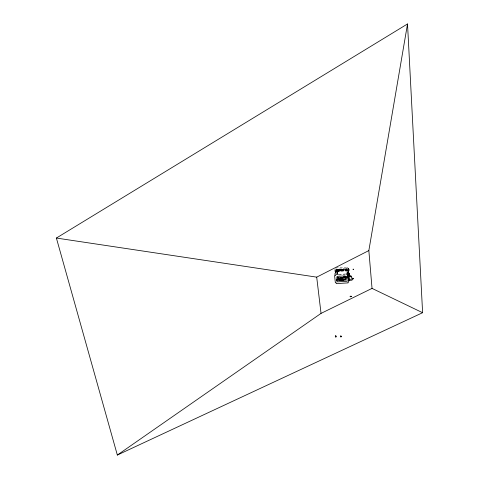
<?xml version="1.0" encoding="UTF-8"?>
<svg xmlns="http://www.w3.org/2000/svg" width="479" height="479" viewBox="0 0 479 479"><rect width="100%" height="100%" fill="white"/><g stroke="black" fill="none" stroke-linecap="round" stroke-linejoin="round"><path stroke-width="0.36" stroke-dasharray="2.4 1.8" d="M348.203 276.371L351.628 276.155L346.137 276.587M351.023 276.03L350.844 277.078L350.688 276.012M349.365 280.706L349.592 273.814L348.868 273.862M351.766 279.269L348.61 279.461L348.221 275.257L348.999 275.203L348.874 273.934L349.598 273.886M348.676 279.395L349.029 271.294M349.041 270.707L349.089 269.348L348.425 269.396L348.065 279.353M348.85 278.718L348.772 273.509L349.269 273.383L347.251 273.515M349.065 276.521L349.161 277.491M348.934 276.467L349.089 275.485L349.179 276.527L348.796 276.617M348.179 276.245L348.856 276.203L348.993 272.785M348.856 279.305L348.999 275.203M349.269 273.383L349.071 278.784L349.281 273.479M348.856 274.407L349.526 274.21L348.862 274.251M347.886 277.455L347.886 277.754M348.041 274.802L348.293 268.042L347.347 268.102L347.083 274.868L348.041 274.802L348.275 277.407L336.647 278.131M348.131 273.066L348.425 274.03M348.383 271.186L348.478 272.868M348.167 279.652L348.461 271.695M348.658 268.779L348.293 268.725L348.64 271.982M347.365 276.545L347.281 278.778L349.083 278.664M349.215 274.94L347.425 275.054L347.485 273.497M346.389 270.102C346.808 270.821 345.395 270.749 346.018 270.102M345.922 269.396C345.599 268.198 346.604 270.276 346.437 268.869M346.425 270.587L346.461 270.066M346.473 269.348L346.491 268.851L345.934 268.899M336.899 270.809L346.826 270.168L346.796 268.539L336.462 269.21L336.773 273.353M346.622 275.096L346.868 269.018L337.42 269.797M347.377 275.742L346.994 270.94L349.065 270.809M347.083 274.868L347.251 267.114L335.995 267.845M345.377 280.227L345.85 280.197M345.353 278.94L345.419 279.239L344.593 278.988M345.874 270.635L345.898 270.108M346.042 270.378L346.317 270.114M346.089 269.144L346.365 268.881M343.078 276.694L344.365 276.617L343.024 277.006M344.365 276.617L344.329 276.88M344.515 278.97L344.503 279.317L345.832 279.221M346.048 277.88L344.718 277.964L344.736 277.634M344.796 276.904L344.808 276.581M344.91 278.964L344.976 279.263L345.006 278.958M343.623 279.323L343.73 279.029M344 280.179L344.066 280.502L342.695 280.574L342.719 280.239M344.054 279.012L344.12 279.335L342.754 279.407L342.772 279.071M344.108 277.682L344.173 278.006L342.814 278.077M342.814 278.089L342.832 277.748M343.233 270.803L343.263 270.282L343.826 270.258M343.772 269.485L343.275 269.551L343.425 269.072M343.311 270.27L343.281 270.785L343.796 270.767M343.323 269.551L343.353 269.042M343.383 270.3L343.377 270.683L343.683 270.282M343.233 279.371L343.251 279.335M342.245 269.138L341.677 269.174C341.359 269.934 342.569 269.689 342.18 269.144M341.874 279.437L341.868 279.419M342.162 280.293L342.198 280.616L340.832 280.694L340.886 280.377M342.365 279.443L342.323 279.113M342.413 277.79L342.479 278.113L341.114 278.185L341.138 277.85M340.838 280.7L340.856 280.353M341.347 269.168C341.371 270.689 340.455 268.485 340.755 269.731M341.024 279.179L341.006 279.526L342.371 279.425L341.054 279.203M341.503 270.904L341.485 270.396L342.048 270.372L342.018 270.88M341.605 270.419L341.599 270.797C342.09 270.216 342.18 270.875 341.455 270.916M342.102 269.156L341.802 269.551L341.743 269.174M339.773 280.736L339.839 280.449M340.042 279.508L340.072 279.532M340.593 270.958C340.797 269.677 340.27 271.533 341.09 270.934M340.282 277.928L340.318 278.227L340.365 277.928M338.922 280.478L338.904 280.808L340.27 280.724L340.228 280.419M340.497 279.221L340.563 279.538L339.198 279.616L339.222 279.281M340.725 277.898L339.431 278.293L339.455 277.958M340.928 269.479L341.204 269.216M340.803 277.874L340.791 278.221L339.497 277.982M350.616 276.91L351.035 276.886M351.059 276.114L350.652 276.185M338.946 280.796L338.958 280.772M339.156 277.263L337.803 277.341M339.599 279.538L339.701 279.556M339.845 277.952L339.928 278.221M338.904 269.851L338.934 269.33M339.497 270.545L339.479 271.024L339.024 271.018L339.006 270.551L339.563 270.509L339.527 271.042M338.521 280.826L338.539 280.502M338.677 279.61L337.366 279.718L338.737 279.628M339.03 271.048L339.12 270.545M338.982 269.324L339.491 269.288L339.455 269.803L339.348 269.336M339.018 278.323L338.982 278L338.15 278.347M339.419 270.557L339.138 270.94M338.587 269.372C337.707 268.863 338.072 270.563 338.078 269.414M338.126 271.126L338.15 270.605M338.222 270.635L338.21 271.012L338.515 270.617M338.126 271.078L338.623 271.084L338.593 270.605M338.623 271.084L338.647 270.575L338.09 270.635M336.432 281.101L336.503 279.904L345.263 279.359M346.82 269.725L336.486 270.641M337.198 273.617L337.318 271.533L337.533 273.569M336.857 271.563L346.79 270.922L346.754 270.557L336.21 271.24L336.246 270.731L336.809 270.707M336.659 270.707L336.641 271.114L336.366 270.755M337.072 273.599L336.737 270.725M336.246 281.694L336.462 278.06M336.815 271.198L336.863 270.443L346.784 269.803M335.474 271.06L335.827 270.755M335.617 273.922L335.953 268.521M335.803 273.515L336.096 268.785M334.587 275.611L335.019 268.857L335.545 273.808M339.15 269.593L339.054 269.354M343.647 270.533L343.371 270.503M338.156 269.773L338.419 269.767C338.384 268.695 338.881 270.306 338.048 269.851M338.24 270.88L338.503 270.815M340.779 269.234L341.347 269.186M343.293 269.066L343.862 269.024M336.527 269.857L346.862 269.186M338.958 269.797L339.401 269.809M336.414 269.994L346.766 269.33M348.437 269.467L349.089 269.348M336.468 270.497L346.838 269.869M348.389 269.773L349.083 269.737M335.33 270.809L335.899 270.749M340.611 270.473L341.18 270.431M345.886 270.132L346.461 270.09M348.419 269.94L349.077 269.893L349.143 270.533M336.27 271.198L336.707 271.168M335.863 271.27L335.3 271.294C335.498 270.096 335.055 271.725 335.803 271.276M348.586 270.689C347.329 269.533 349.436 270.06 348.658 268.701M346.976 271.419L347.431 274.12L347.413 273.587M348.556 271.803L348.431 270.078M347.131 273.431L347.083 274.665M339.144 274.371L346.982 273.874M338.725 275.006L347.413 274.455L347.371 275.545M348.263 275.635L350.796 275.479M350.79 275.706L348.257 275.868L348.61 279.461M348.305 276.018L348.868 275.982M347.024 276.191L348.874 276.072M347.892 276.395L347.916 276.688M343.958 276.724L345.634 276.646M343.527 276.802L344.335 276.754M344.85 276.706L345.658 276.664M349.185 276.455L348.802 276.539L348.7 275.629M344.79 276.886L346.113 276.802M336.647 277.491L341.006 277.215M343.91 277.03L345.365 276.94M346.089 276.892L348.269 276.754M336.623 277.916L345.353 277.299M346.072 277.323L348.257 277.119M336.647 278.065L345.371 277.521M346.101 277.473L348.281 277.335M338.162 278.197L338.97 278.143M339.491 278.107L340.743 278.042M341.18 278L342.431 277.934M342.874 277.898L344.126 277.826M344.778 277.784L345.593 277.742M341.174 278.155L342.425 278.077M342.868 278.048L344.12 277.97M345.587 277.868L344.778 277.934M337.659 278.395L339.024 278.305M336.575 278.682L345.317 278.137M346.042 278.089L348.467 277.982L348.544 279.814M336.539 279.257L345.293 278.64M336.569 279.413L345.317 278.862M336.563 279.479L345.886 278.886M338.312 279.479L338.683 279.467M339.264 279.431L340.515 279.359M341.06 279.329L342.317 279.257M342.814 279.221L344.072 279.155M344.557 279.119L345.467 279.065M339.204 279.604L340.509 279.491M342.808 279.377L344.066 279.299M348.706 279.113L349.017 279.993M348.622 279.233L351.778 279.035M345.97 279.79L336.474 280.377L345.994 280.011M337.935 280.359L345.97 279.862M340.898 280.508L342.156 280.437M342.76 280.389L344.018 280.323M340.82 280.826L344.479 280.598M341.629 270.665L341.886 270.569M339.144 270.821L339.407 270.731M337.432 269.629L337.851 273.868M337.737 273.874L337.378 270.479L337.647 273.497M337.12 270.348L337.497 273.886M336.863 270.443L337.186 273.521M336.462 269.21L336.965 273.922M341.036 270.455L340.743 270.827L341.024 270.623M348.652 276.736L348.736 277.569M348.922 279.101L349.017 280.071M348.365 274.371L348.299 273.359L348.335 273.988M348.652 276.946L348.718 277.94M348.257 274.281L348.305 275.257L348.257 274.413M348.604 277.988L348.664 278.934M348.802 280.005L348.61 278.113M347.251 267.114L347.347 268.102M346.796 268.539L347.407 275.048M347.143 273.473L347.125 274.198M347.137 274.287L347.305 276.042L347.269 272.467M347.245 275.443L347.113 274.425M349.401 272.934L349.52 274.365M349.095 274.599L348.963 275.653L348.712 272.713M348.293 268.042L348.724 272.395M348.383 270.875L348.443 271.725M348.736 274.431L348.796 275.114M348.724 274.772L348.808 275.599M348.341 272.018L348.407 273.156M348.694 275.497L348.892 277.586M351.628 276.155L351.754 277.551M351.418 275.67L351.7 278.544M348.772 273.593L348.832 274.545M348.742 274.557L348.778 275.239M348.652 276.874L348.712 277.766M348.419 270.03L348.437 270.515M348.389 270.994L348.443 271.85M348.347 272.138L348.401 273.006M348.335 273.665L348.341 274.078M347.275 272.24L347.407 275.096M347.221 271.659L347.257 272.359M347.149 273.275L347.233 275.449M341.276 269.204L341.305 269.671L341.276 269.204M341.108 270.413L341.15 270.934L341.114 270.443M340.216 280.556L338.964 280.634L340.222 280.562"/><path stroke-width="0.72" d="M340.551 336.48C340.144 335.084 341.377 338.599 340.97 335.977C339.629 336.563 341.587 337.593 340.988 336.078M340.988 336.743L341.03 336.599M335.42 335.863C334.863 336.988 336.18 337.216 335.965 336.599M335.492 336.12C336.366 338.479 335.528 335.234 335.887 335.899M352.909 278.299L352.969 278.886M352.52 278.281L352.574 278.88L353.101 278.892L353.041 278.293L352.388 278.257L352.574 278.862M352.706 278.886L352.652 278.269M352.778 278.293L352.837 278.88M350.263 296.639L350.143 296.244M351.478 296.627C347.425 297.214 354.454 295.818 350.179 296.387M340.916 336.204L340.497 336.156M350.305 296.25L351.131 296.285M422.61 312.709L372.039 288.394L368.848 250.577L407.521 23.95L56.39 238.051L117.343 455.05L422.61 312.709L407.521 23.95M117.343 455.05L321.038 313.386L372.039 288.394M56.39 238.051L316.703 277.137L368.848 250.577M335.965 336.982L335.887 335.941M338.425 274.413L335.575 274.599L335.677 275.545L334.587 275.611L335.354 282.748L336.186 282.694L336.282 283.616L348.041 282.891L347.964 282.083L348.754 282.035L348.598 280.419L352.011 280.209L351.754 277.551M345.125 275.886L337.03 276.395L337.611 281.868L347.143 281.275L346.91 278.904L346.227 278.946L346.066 277.335L346.748 277.293L346.646 276.293M348.622 280.682L349.359 280.634M316.703 277.137L321.038 313.386M352.772 278.323L352.825 278.922M353.071 269.216L353.52 269.294L353.071 269.216"/></g></svg>
